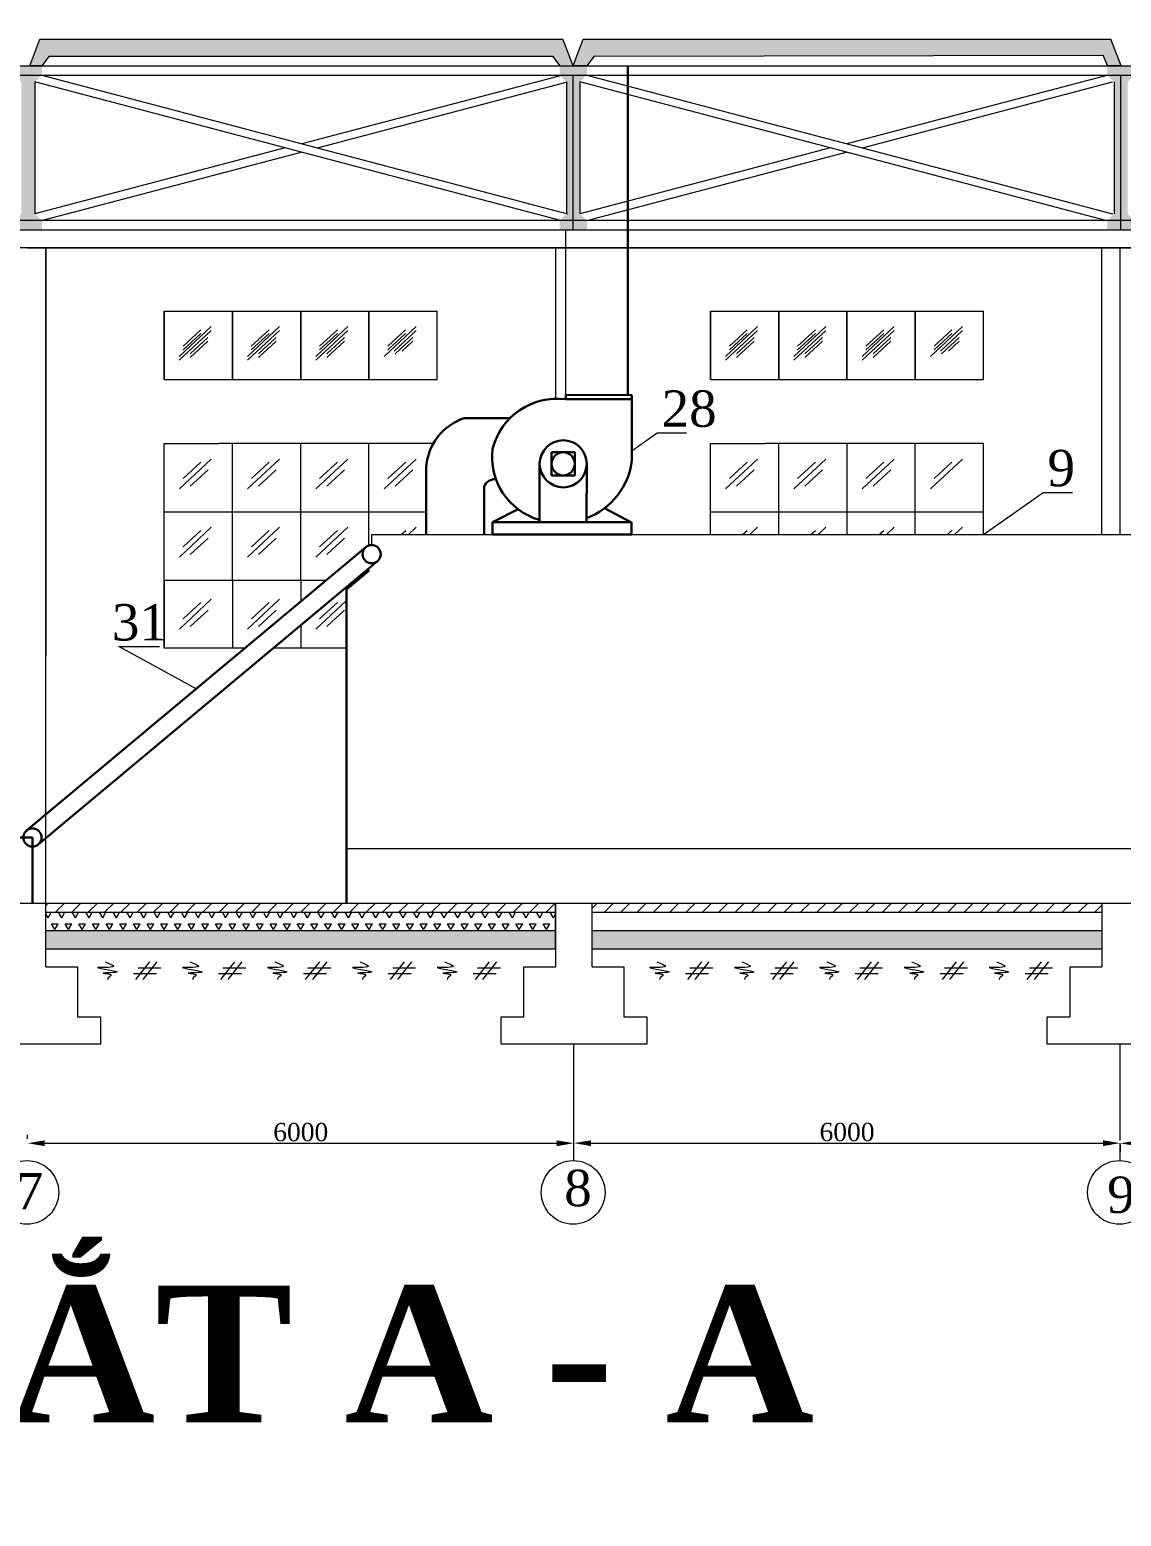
# Model space of a CAD drawing. Header units: inches. Extents: x -4475333 to 345677417, y -211198149 to 2125895.
# Drawn here: x -1936704 to -1924716, y 899148 to 915485 of the extents above; entities that cross this region are included whole.
import ezdxf

# ---------------------------------------------------------------- set-up
doc = ezdxf.new("R2010")
doc.units = ezdxf.units.IN
doc.header["$LTSCALE"] = 150
doc.header["$MEASUREMENT"] = 0
doc.linetypes.add('CENTER2', pattern=[1.125, 0.75, -0.125, 0.125, -0.125])
doc.linetypes.add('HIDDEN2', pattern=[4.7625, 3.175, -1.5875])
for name, color, linetype, lineweight in [('03 tbii', 3, 'Continuous', 50), ('coban', 153, 'Continuous', 50), ('cot', 2, 'Continuous', 50), ('Duong vien', 7, 'Continuous', 50), ('KHUNG BVE', 7, 'Continuous', 0), ('móng cột', 7, 'Continuous', 50), ('PHOI_CANH', 3, 'Continuous', 50), ('TH net dam', 7, 'Continuous', 30)]:
    doc.layers.add(name, color=color, linetype=linetype, lineweight=lineweight)
for name, color, linetype in [('dang', 2, 'Continuous'), ('duongtamchamgach', 50, 'Continuous'), ('MATCAT', 132, 'Continuous'), ('NET NHAP', 7, 'Continuous'), ('Net0.2', 4, 'Continuous'), ('netdut', 2, 'HIDDEN2'), ('Thiet bi', 7, 'Continuous'), ('tru', 7, 'Continuous')]:
    doc.layers.add(name, color=color, linetype=linetype)
doc.styles.add('1', font='times.ttf')
doc.styles.get("Standard").update_dxf_attribs({"font": 'times.ttf', "height": 100})
doc.dimstyles.new('75', dxfattribs={"dimtxt": 200, "dimasz": 188, "dimexe": 94, "dimexo": 47, "dimgap": 20, "dimtad": 1, "dimtoh": 1, "dimdec": 0, "dimtxsty": '1', "dimcen": 2.5, "dimclrt": 256, "dimadec": 0, "dimazin": 0, "dimtfac": 1, "dimtdec": 0, "dimtix": 1, "dimtmove": 0, "dimatfit": 2, "dimfxl": 1, "dimlwd": 9, "dimlwe": 9, "dimarcsym": 0})
pattern_1 = [(0, (-2659278.374, 852424.489), (12.5, 25), [0, -25])]
pattern_2 = [(45, (-3375269.5799, 726526.24026), (-0.088388347648, 0.088388347648), [])]

# ---------------------------------------------------------------- blocks, each defined once
blk = doc.blocks.new('*D185')
at = {"layer": 'Defpoints', "color": 0, "lineweight": 0, "ltscale": 3, "transparency": 16777216}
for p in [(-1936728, 903248), (-1930728, 903248), (-1930728, 903248)]:
    blk.add_point(p, dxfattribs=at)
at = {"layer": 'NET NHAP', "color": 0, "lineweight": 9, "ltscale": 3, "transparency": 16777216}
for p, q in [((-1936728, 903295), (-1936728, 903342)), ((-1936540, 903248), (-1930916, 903248)), ((-1930728, 903295), (-1930728, 903342))]:
    blk.add_line(p, q, dxfattribs=at)
at = {"layer": 'NET NHAP', "color": 0, "lineweight": 0, "ltscale": 3, "transparency": 16777216}
for points in [[(-1936540, 903279), (-1936540, 903216), (-1936728, 903248)], [(-1930916, 903279), (-1930916, 903216), (-1930728, 903248)]]:
    blk.add_solid(points, dxfattribs=at)
at = {"layer": 'NET NHAP', "lineweight": 13, "ltscale": 3, "transparency": 16777216, "insert": (-1933728, 903369), "char_height": 200, "attachment_point": 5, "style": '1'}
blk.add_mtext('6000', dxfattribs=at)
blk = doc.blocks.new('*D186')
at = {"layer": 'Defpoints', "color": 0, "lineweight": 0, "ltscale": 3, "transparency": 16777216}
for p in [(-1930728, 903249), (-1924728, 903249), (-1924728, 903249)]:
    blk.add_point(p, dxfattribs=at)
at = {"layer": 'NET NHAP', "color": 0, "lineweight": 9, "ltscale": 3, "transparency": 16777216}
for p, q in [((-1930728, 903296), (-1930728, 903343)), ((-1930540, 903249), (-1924916, 903249)), ((-1924728, 903296), (-1924728, 903343))]:
    blk.add_line(p, q, dxfattribs=at)
at = {"layer": 'NET NHAP', "color": 0, "lineweight": 0, "ltscale": 3, "transparency": 16777216}
for points in [[(-1930540, 903280), (-1930540, 903217), (-1930728, 903249)], [(-1924916, 903280), (-1924916, 903217), (-1924728, 903249)]]:
    blk.add_solid(points, dxfattribs=at)
at = {"layer": 'NET NHAP', "lineweight": 13, "ltscale": 3, "transparency": 16777216, "insert": (-1927728, 903370), "char_height": 200, "attachment_point": 5, "style": '1'}
blk.add_mtext('6000', dxfattribs=at)
blk = doc.blocks.new('*D187')
at = {"layer": 'Defpoints', "color": 0, "lineweight": 0, "ltscale": 3, "transparency": 16777216}
for p in [(-1924728, 903279), (-1918728, 903279), (-1918728, 903247)]:
    blk.add_point(p, dxfattribs=at)
at = {"layer": 'NET NHAP', "color": 0, "lineweight": 9, "ltscale": 3, "transparency": 16777216}
for p, q in [((-1924540, 903247), (-1918916, 903247)), ((-1924728, 903232), (-1924728, 903153)), ((-1918728, 903232), (-1918728, 903153))]:
    blk.add_line(p, q, dxfattribs=at)
at = {"layer": 'NET NHAP', "color": 0, "lineweight": 0, "ltscale": 3, "transparency": 16777216}
for points in [[(-1924540, 903279), (-1924540, 903216), (-1924728, 903247)], [(-1918916, 903279), (-1918916, 903216), (-1918728, 903247)]]:
    blk.add_solid(points, dxfattribs=at)
at = {"layer": 'NET NHAP', "lineweight": 13, "ltscale": 3, "transparency": 16777216, "insert": (-1921728, 903369), "char_height": 200, "attachment_point": 5, "style": '1'}
blk.add_mtext('6000', dxfattribs=at)
blk = doc.blocks.new('utjjrtjtr')
at = {"layer": 'PHOI_CANH', "color": 252, "lineweight": 9}
for p, q in [((4094925, 1559965), (4094925, 1559215)), ((4094925, 1559215), (4094925, 1559965)), ((4094925, 1559965), (4097925, 1559965)), ((4094925, 1559965), (4094925, 1559215)), ((4094925, 1559965), (4097925, 1559965)), ((4094925, 1559965), (4097925, 1559965)), ((4095675, 1559215), (4095675, 1559965)), ((4095675, 1559965), (4095675, 1559215)), ((4096425, 1559215), (4096425, 1559965)), ((4096425, 1559965), (4096425, 1559215)), ((4097175, 1559215), (4097175, 1559965)), ((4097175, 1559965), (4097175, 1559215)), ((4097925, 1559215), (4097925, 1559965)), ((4095092, 1559468), (4095443, 1559795)), ((4095092, 1559468), (4095443, 1559795)), ((4095842, 1559468), (4096193, 1559795)), ((4095842, 1559468), (4096193, 1559795)), ((4096592, 1559468), (4096943, 1559795)), ((4096592, 1559468), (4096943, 1559795)), ((4097342, 1559468), (4097693, 1559795)), ((4097342, 1559468), (4097693, 1559795)), ((4095092, 1559426), (4095443, 1559754)), ((4095092, 1559426), (4095443, 1559754)), ((4095133, 1559580), (4095328, 1559760)), ((4095133, 1559580), (4095328, 1559760)), ((4095133, 1559539), (4095328, 1559719)), ((4095133, 1559539), (4095328, 1559719)), ((4095212, 1559496), (4095407, 1559677)), ((4095212, 1559496), (4095407, 1559677)), ((4095212, 1559455), (4095407, 1559636)), ((4095212, 1559455), (4095407, 1559636)), ((4095842, 1559426), (4096193, 1559754)), ((4095842, 1559426), (4096193, 1559754)), ((4095883, 1559580), (4096078, 1559760)), ((4095883, 1559580), (4096078, 1559760)), ((4095883, 1559539), (4096078, 1559719)), ((4095883, 1559539), (4096078, 1559719)), ((4095962, 1559496), (4096157, 1559677)), ((4095962, 1559496), (4096157, 1559677)), ((4095962, 1559455), (4096157, 1559636)), ((4095962, 1559455), (4096157, 1559636)), ((4096592, 1559426), (4096943, 1559754)), ((4096592, 1559426), (4096943, 1559754)), ((4096633, 1559580), (4096828, 1559760)), ((4096633, 1559580), (4096828, 1559760)), ((4096633, 1559539), (4096828, 1559719)), ((4096633, 1559539), (4096828, 1559719)), ((4096712, 1559496), (4096907, 1559677)), ((4096712, 1559496), (4096907, 1559677)), ((4096712, 1559455), (4096907, 1559636)), ((4096712, 1559455), (4096907, 1559636)), ((4097383, 1559580), (4097578, 1559760)), ((4097383, 1559580), (4097578, 1559760)), ((4097383, 1559539), (4097578, 1559719)), ((4097383, 1559539), (4097578, 1559719)), ((4097451, 1559527), (4097693, 1559754)), ((4097451, 1559527), (4097693, 1559754)), ((4097462, 1559496), (4097657, 1559677)), ((4097462, 1559496), (4097657, 1559677)), ((4097540, 1559527), (4097657, 1559636)), ((4097540, 1559527), (4097657, 1559636)), ((4094925, 1559215), (4097883, 1559215)), ((4094925, 1559215), (4097925, 1559215)), ((4094925, 1559215), (4097883, 1559215)), ((4097883, 1559215), (4097925, 1559215)), ((4097883, 1559215), (4097925, 1559215))]:
    blk.add_line(p, q, dxfattribs=at)

msp = doc.modelspace()

# ---------------------------------------------------------------- hatches: boundary and pattern name
at = {"layer": 'dang', "lineweight": 9}
for points in [[(-1936871.4, 913286.8), (-1936571.4, 913286.8), (-1936571.4, 913386.8), (-1936646.4, 913461.8), (-1936646.4, 914911.7), (-1936571.4, 914986.8), (-1936571.4, 915086.8), (-1936871.4, 915086.8), (-1936871.4, 914986.8), (-1936796.4, 914911.7), (-1936796.4, 913461.8), (-1936871.4, 913386.8)], [(-1930885.4, 913286.8), (-1930585.4, 913286.8), (-1930585.4, 913386.8), (-1930660.4, 913461.8), (-1930660.4, 914911.7), (-1930585.4, 914986.8), (-1930585.4, 915086.8), (-1930885.4, 915086.8), (-1930885.4, 914986.8), (-1930810.4, 914911.7), (-1930810.4, 913461.8), (-1930885.4, 913386.8)], [(-1924870.9, 913286.8), (-1924570.9, 913286.8), (-1924570.9, 913386.8), (-1924645.9, 913461.8), (-1924645.9, 914911.6), (-1924570.9, 914986.8), (-1924570.9, 915086.8), (-1924870.9, 915086.8), (-1924870.9, 914986.8), (-1924795.9, 914911.6), (-1924795.9, 913461.8), (-1924870.9, 913386.8)]]:
    msp.add_hatch(color=256, dxfattribs=at).paths.add_polyline_path(points)
at = {"layer": 'netdut', "linetype": 'ByBlock', "lineweight": 9, "ltscale": 10}
h = msp.add_hatch(dxfattribs=at)
h.set_pattern_fill('TRIANG', color=0, scale=400, style=0)
h.set_pattern_definition([(60, (-5915778.3, -582842.6), (-75, 129.9038105), [75, -75]), (120, (-5915778.3, -582842.6), (-150, 8e-08), [75, -75]), (0, (-5915815.8, -582777.65), (75, 129.9038104), [75, -75])])
h.paths.add_polyline_path([(-1930928.5, 905786.8), (-1936528.6, 905786.8), (-1936528.6, 905587), (-1930928.5, 905587.1)])
h = msp.add_hatch(dxfattribs=at)
h.set_pattern_fill('DOTS', color=4, scale=400, style=0)
h.set_pattern_definition(pattern_1)
h.paths.add_polyline_path([(-1930928.5, 905587.1), (-1930928.5, 905384.8), (-1936528.6, 905385.9), (-1936528.6, 905587)])
h = msp.add_hatch(dxfattribs=at)
h.set_pattern_fill('DOTS', color=4, scale=400, style=0)
h.set_pattern_definition(pattern_1)
edge = h.paths.add_edge_path()
edge.add_line((-1924928.5, 905587.2), (-1924928.5, 905386.9))
edge.add_line((-1930528.6, 905587.1), (-1924928.5, 905587.2))
edge.add_line((-1930528.6, 905384.8), (-1924928.5, 905383.7))
edge.add_line((-1930528.6, 905384.8), (-1930528.6, 905587.1))
at = {"layer": 'tru', "linetype": 'ByBlock', "lineweight": 9, "ltscale": 10}
h = msp.add_hatch(dxfattribs=at)
h.set_pattern_fill('ANSI31', color=5, style=0)
h.set_pattern_definition(pattern_2)
h.paths.add_polyline_path([(-1930964.3, 915193.9), (-1930883.1, 915086.8), (-1930736.6, 915086.8), (-1930735.6, 915089.5), (-1930848.1, 915382.5), (-1936594.8, 915382.5), (-1936704.4, 915086.8), (-1936571.6, 915086.8), (-1936492.3, 915193.9)])
h = msp.add_hatch(dxfattribs=at)
h.set_pattern_fill('ANSI31', color=5, style=0)
h.set_pattern_definition(pattern_2)
h.paths.add_polyline_path([(-1924829.9, 915382.5), (-1930627, 915382.5), (-1930735.6, 915089.5), (-1930734.6, 915086.8), (-1930586.1, 915086.8), (-1930506.8, 915193.9), (-1924914.1, 915206.2), (-1924868.3, 915086.8), (-1924716.4, 915086.8)])
h = msp.add_hatch(dxfattribs=at)
h.set_pattern_fill('ANSI31', color=5, scale=40, style=0)
h.set_pattern_definition([(45, (-3430444.04, 1115139.1), (-89.802561, 89.802561), [])])
h.paths.add_polyline_path([(-1930928.5, 905887), (-1936528.6, 905887), (-1936528.6, 905786.9), (-1930928.5, 905786.9)])
h = msp.add_hatch(dxfattribs=at)
h.set_pattern_fill('ANSI31', color=5, scale=40, style=0)
h.set_pattern_definition([(45, (-3466444.04, 1115139.1), (-89.802561, 89.802561), [])])
h.paths.add_polyline_path([(-1924928.5, 905887), (-1928288.2, 905887), (-1928288.2, 905886.1), (-1928388.2, 905886.1), (-1928388.2, 905887), (-1929853.1, 905887), (-1929853.1, 905886.1), (-1929953.1, 905886.1), (-1929953.1, 905887), (-1930195.6, 905887), (-1930195.6, 905886.1), (-1930528.6, 905886.1), (-1930528.6, 905786.9), (-1924928.5, 905786.9)])

# ---------------------------------------------------------------- linework, layer by layer
at = {"layer": '03 tbii', "lineweight": 18}
for p, q in [((-1972728.5, 905887), (-1906728.3, 905887)), ((-1932149.4, 905887), (-1931699.4, 905887))]:
    msp.add_line(p, q, dxfattribs=at)
at = {"layer": 'coban', "lineweight": 18}
msp.add_line((-1932527.5, 905889), (-1932527.5, 905889), dxfattribs=at)
at = {"layer": 'cot', "lineweight": 18}
for p, q in [((-1930873.7, 913386.8), (-1936648.7, 914911.7)), ((-1936573.4, 914986.8), (-1930798.7, 913461.8)), ((-1930848.7, 914986.8), (-1933717.3, 914232.6)), ((-1933544, 914186.8), (-1930798.7, 914911.7)), ((-1924886.2, 913386.8), (-1930661.2, 914911.7)), ((-1930585.9, 914986.8), (-1924811.2, 913461.8)), ((-1924861.2, 914986.8), (-1927729.8, 914232.6)), ((-1927556.5, 914186.8), (-1924811.2, 914911.7)), ((-1933897.5, 914185.2), (-1936648.7, 913461.8)), ((-1927910, 914185.2), (-1930661.2, 913461.8)), ((-1936573.7, 913386.8), (-1933723.7, 914139.4)), ((-1930586.2, 913386.8), (-1927736.2, 914139.3))]:
    msp.add_line(p, q, dxfattribs=at)
at = {"layer": 'dang', "lineweight": 18}
for p, q in [((-1936646.4, 913461.8), (-1936646.4, 914911.7)), ((-1936646.4, 913461.8), (-1936646.4, 914911.7)), ((-1930810.4, 914911.7), (-1930810.4, 913461.8)), ((-1930810.4, 914911.7), (-1930810.4, 913461.8)), ((-1930660.4, 913461.8), (-1930660.4, 914911.7)), ((-1930660.4, 913461.8), (-1930660.4, 914911.7)), ((-1924795.9, 914911.6), (-1924795.9, 913461.8)), ((-1924795.9, 914911.6), (-1924795.9, 913461.8))]:
    msp.add_line(p, q, dxfattribs=at)
at = {"layer": 'Defpoints', "lineweight": 18}
for p, q in [((-1930735.4, 913286.8), (-1930735.4, 914986.8)), ((-1924720.9, 913286.8), (-1924720.9, 914986.8))]:
    msp.add_line(p, q, dxfattribs=at)
at = {"layer": 'Duong vien', "color": 7, "linetype": 'Continuous', "lineweight": 18, "ltscale": 10}
for p, q in [((-1930091, 910856.6), (-1929813.8, 911053.6)), ((-1929813.8, 911053.6), (-1929490.9, 911053.6)), ((-1926228.5, 909936.8), (-1925575.6, 910400.7)), ((-1925575.6, 910400.7), (-1925252.7, 910400.7)), ((-1934876.4, 908241.3), (-1935726.1, 908705.3)), ((-1935726.1, 908705.3), (-1935277.8, 908705.3))]:
    msp.add_line(p, q, dxfattribs=at)
at = {"layer": 'duongtamchamgach', "linetype": 'CENTER2', "lineweight": 15, "ltscale": 200}
msp.add_line((-1924728.5, 909936.8), (-1924728.5, 913086.8), dxfattribs=at)
at = {"layer": 'KHUNG BVE', "color": 3, "linetype": 'Continuous', "lineweight": 18, "ltscale": 10}
for p, q in [((-1942519.2, 915086.9), (-1901377.4, 915086.7)), ((-1942519.7, 914986.9), (-1901377.8, 914986.7)), ((-1936728.5, 913086.8), (-1930728.5, 913086.8)), ((-1936728.5, 913086.8), (-1936528.5, 913086.8)), ((-1930728.5, 913086.8), (-1930928.5, 913086.8)), ((-1930728.5, 913086.8), (-1924728.5, 913086.8)), ((-1930728.5, 913086.8), (-1930528.5, 913086.8)), ((-1924728.5, 913086.8), (-1924928.5, 913086.8)), ((-1924728.5, 913086.8), (-1918728.5, 913086.8)), ((-1924728.5, 913086.8), (-1924528.5, 913086.8)), ((-1930528.6, 905786.9), (-1924928.5, 905786.9))]:
    msp.add_line(p, q, dxfattribs=at)
at = {"layer": 'KHUNG BVE', "linetype": 'Continuous', "lineweight": 18, "ltscale": 10}
for p, q in [((-1901081.4, 913387), (-1972728.5, 913387)), ((-1972728.5, 913287), (-1901052.7, 913287)), ((-1906728.5, 913087), (-1972728.5, 913087)), ((-1936528.5, 913086.8), (-1936528.6, 908607)), ((-1936528.6, 905886.9), (-1936528.5, 913086.8)), ((-1930928.5, 913086.8), (-1930928.5, 911430.2)), ((-1924928.5, 909936.8), (-1924928.5, 913086.8)), ((-1924928.5, 909936.8), (-1924928.5, 913086.8)), ((-1930928.5, 905384.8), (-1930928.5, 905886.1)), ((-1930528.6, 905186.9), (-1930528.6, 905886.9)), ((-1924928.5, 905886.9), (-1924928.5, 905386.9)), ((-1936528.6, 905786.8), (-1930928.5, 905786.8)), ((-1930928.5, 905386.9), (-1930928.5, 905186.9)), ((-1924928.5, 905386.9), (-1924928.5, 905186.9)), ((-1936528.6, 905186.9), (-1936178.6, 905186.9)), ((-1936178.6, 905186.9), (-1936178.6, 904636.9)), ((-1931278.6, 904636.9), (-1931278.6, 905186.9)), ((-1931278.6, 905186.9), (-1930928.5, 905186.9)), ((-1930528.6, 905186.9), (-1930178.6, 905186.9)), ((-1930178.6, 905186.9), (-1930178.6, 904636.9)), ((-1925278.6, 904636.9), (-1925278.6, 905186.9)), ((-1925278.6, 905186.9), (-1924928.5, 905186.9)), ((-1936178.6, 904636.9), (-1935928.6, 904636.9)), ((-1935928.6, 904636.9), (-1935928.6, 904336.9)), ((-1931528.6, 904336.9), (-1931528.6, 904636.9)), ((-1931528.6, 904636.9), (-1931278.6, 904636.9)), ((-1930178.6, 904636.9), (-1929928.6, 904636.9)), ((-1929928.6, 904636.9), (-1929928.6, 904336.9)), ((-1925528.6, 904336.9), (-1925528.6, 904636.9)), ((-1925528.6, 904636.9), (-1925278.6, 904636.9)), ((-1935928.6, 904336.9), (-1937528.6, 904336.9)), ((-1929928.6, 904336.9), (-1931528.6, 904336.9)), ((-1923928.6, 904336.9), (-1925528.6, 904336.9))]:
    msp.add_line(p, q, dxfattribs=at)
at = {"layer": 'KHUNG BVE', "lineweight": 0}
for p, q in [((-1930817.6, 911470.8), (-1930817.6, 913287)), ((-1932949.8, 909936.8), (-1932949.8, 909836.8)), ((-1932949.8, 909936.8), (-1917424.8, 909936.8)), ((-1933224.8, 906486.8), (-1917424.8, 906486.8)), ((-1934564.5, 905886.8), (-1918974.5, 905886.8)), ((-1931855.5, 905886.8), (-1930365.5, 905886.8))]:
    msp.add_line(p, q, dxfattribs=at)
at = {"layer": 'KHUNG BVE', "color": 0, "linetype": 'Continuous', "lineweight": 18, "ltscale": 10}
for p, q in [((-1936528.6, 905186.9), (-1936528.6, 905886.9)), ((-1936528.6, 905385.9), (-1930928.5, 905384.8)), ((-1930528.6, 905384.8), (-1924928.5, 905383.7))]:
    msp.add_line(p, q, dxfattribs=at)
at = {"layer": 'KHUNG BVE', "color": 2, "linetype": 'Continuous', "lineweight": 18, "ltscale": 10}
for p, q in [((-1936528.6, 905587), (-1930928.5, 905587.1)), ((-1930528.6, 905587.1), (-1924928.5, 905587.2))]:
    msp.add_line(p, q, dxfattribs=at)
at = {"layer": 'KHUNG BVE', "lineweight": 0}
msp.add_circle((-1916098.2, 889715.1), 188435.9, dxfattribs=at)
at = {"layer": 'MATCAT', "color": 3, "lineweight": 13, "ltscale": 3}
for p, q in [((-1930728.4, 903247.5), (-1930728.4, 904337.1)), ((-1924728.4, 903278.7), (-1924728.4, 904337.1))]:
    msp.add_line(p, q, dxfattribs=at)
at = {"layer": 'móng cột', "lineweight": 18}
msp.add_line((-1930928.5, 905886.9), (-1930928.5, 905386.9), dxfattribs=at)
at = {"layer": 'Net0.2', "lineweight": 18}
for p, q in [((-1935388.1, 905240.1), (-1935543.1, 905046.8)), ((-1935307.2, 905240.1), (-1935462.2, 905046.8)), ((-1934455.7, 905240.1), (-1934610.7, 905046.8)), ((-1934374.8, 905240.1), (-1934529.8, 905046.8)), ((-1933523.3, 905240.1), (-1933678.3, 905046.8)), ((-1933442.4, 905240.1), (-1933597.4, 905046.8)), ((-1932590.9, 905240.1), (-1932745.9, 905046.8)), ((-1932510, 905240.1), (-1932665, 905046.8)), ((-1931658.4, 905240.1), (-1931813.5, 905046.8)), ((-1931577.5, 905240.1), (-1931732.6, 905046.8)), ((-1929326.6, 905240.1), (-1929481.6, 905046.8)), ((-1929245.7, 905240.1), (-1929400.7, 905046.8)), ((-1928394.2, 905240.1), (-1928549.2, 905046.8)), ((-1928313.3, 905240.1), (-1928468.3, 905046.8)), ((-1927461.8, 905240.1), (-1927616.8, 905046.8)), ((-1927380.9, 905240.1), (-1927535.9, 905046.8)), ((-1926529.4, 905240.1), (-1926684.4, 905046.8)), ((-1926448.5, 905240.1), (-1926603.5, 905046.8)), ((-1925596.9, 905240.1), (-1925752, 905046.8)), ((-1925516, 905240.1), (-1925671.1, 905046.8)), ((-1935563.8, 905111.5), (-1935311.9, 905111.5)), ((-1935515.3, 905175.5), (-1935263.4, 905175.5)), ((-1934631.4, 905111.5), (-1934379.5, 905111.5)), ((-1934582.9, 905175.5), (-1934331, 905175.5)), ((-1933699, 905111.5), (-1933447, 905111.5)), ((-1933650.5, 905175.5), (-1933398.6, 905175.5)), ((-1932766.5, 905111.5), (-1932514.6, 905111.5)), ((-1932718.1, 905175.5), (-1932466.2, 905175.5)), ((-1931834.1, 905111.5), (-1931582.2, 905111.5)), ((-1931785.7, 905175.5), (-1931533.8, 905175.5)), ((-1929502.3, 905111.5), (-1929250.4, 905111.5)), ((-1929453.8, 905175.5), (-1929201.9, 905175.5)), ((-1928569.9, 905111.5), (-1928318, 905111.5)), ((-1928521.4, 905175.5), (-1928269.5, 905175.5)), ((-1927637.5, 905111.5), (-1927385.5, 905111.5)), ((-1927589, 905175.5), (-1927337.1, 905175.5)), ((-1926705, 905111.5), (-1926453.1, 905111.5)), ((-1926656.6, 905175.5), (-1926404.7, 905175.5)), ((-1925772.6, 905111.5), (-1925520.7, 905111.5)), ((-1925724.2, 905175.5), (-1925472.3, 905175.5))]:
    msp.add_line(p, q, dxfattribs=at)
for points in [[(-1935877.7, 905240.1), (-1935785, 905190), (-1935958.5, 905177.6), (-1935747.8, 905128), (-1935896.5, 905115.7), (-1935809.8, 905090.9), (-1935847, 905053.7), (-1935840.8, 905047.6)], [(-1934945.3, 905240.1), (-1934852.6, 905190), (-1935026.1, 905177.6), (-1934815.4, 905128), (-1934964.1, 905115.7), (-1934877.4, 905090.9), (-1934914.5, 905053.7), (-1934908.3, 905047.6)], [(-1934012.8, 905240.1), (-1933920.1, 905190), (-1934093.7, 905177.6), (-1933883, 905128), (-1934031.7, 905115.7), (-1933944.9, 905090.9), (-1933982.1, 905053.7), (-1933975.9, 905047.6)], [(-1933080.4, 905240.1), (-1932987.7, 905190), (-1933161.3, 905177.6), (-1932950.5, 905128), (-1933099.3, 905115.7), (-1933012.5, 905090.9), (-1933049.7, 905053.7), (-1933043.5, 905047.6)], [(-1932148, 905240.1), (-1932055.3, 905190), (-1932228.9, 905177.6), (-1932018.1, 905128), (-1932166.9, 905115.7), (-1932080.1, 905090.9), (-1932117.3, 905053.7), (-1932111.1, 905047.6)], [(-1929816.2, 905240.1), (-1929723.5, 905190), (-1929897, 905177.6), (-1929686.3, 905128), (-1929835, 905115.7), (-1929748.3, 905090.9), (-1929785.5, 905053.7), (-1929779.3, 905047.6)], [(-1928883.8, 905240.1), (-1928791.1, 905190), (-1928964.6, 905177.6), (-1928753.9, 905128), (-1928902.6, 905115.7), (-1928815.9, 905090.9), (-1928853, 905053.7), (-1928846.8, 905047.6)], [(-1927951.3, 905240.1), (-1927858.6, 905190), (-1928032.2, 905177.6), (-1927821.5, 905128), (-1927970.2, 905115.7), (-1927883.4, 905090.9), (-1927920.6, 905053.7), (-1927914.4, 905047.6)], [(-1927018.9, 905240.1), (-1926926.2, 905190), (-1927099.8, 905177.6), (-1926889, 905128), (-1927037.8, 905115.7), (-1926951, 905090.9), (-1926988.2, 905053.7), (-1926982, 905047.6)], [(-1926086.5, 905240.1), (-1925993.8, 905190), (-1926167.4, 905177.6), (-1925956.6, 905128), (-1926105.4, 905115.7), (-1926018.6, 905090.9), (-1926055.8, 905053.7), (-1926049.6, 905047.6)]]:
    msp.add_spline(points, degree=3, dxfattribs=at)
at = {"layer": 'netdut', "color": 0, "linetype": 'ByBlock', "lineweight": 18, "ltscale": 10}
for p, q in [((-1936528.6, 905587), (-1936528.6, 905786.9)), ((-1930928.5, 905786.9), (-1930928.5, 905587.1)), ((-1930528.6, 905587.1), (-1930528.6, 905786.9)), ((-1930528.6, 905786.9), (-1924928.5, 905786.9)), ((-1924928.5, 905786.9), (-1924928.5, 905587.2))]:
    msp.add_line(p, q, dxfattribs=at)
at = {"layer": 'netdut', "color": 4, "linetype": 'ByBlock', "lineweight": 18, "ltscale": 10}
for p, q in [((-1936528.6, 905587), (-1930928.5, 905587.1)), ((-1936528.6, 905385.9), (-1936528.6, 905587)), ((-1930928.5, 905587.1), (-1930928.5, 905384.8)), ((-1930528.6, 905587.1), (-1924928.5, 905587.2)), ((-1930528.6, 905384.8), (-1930528.6, 905587.1)), ((-1924928.5, 905587.2), (-1924928.5, 905386.9))]:
    msp.add_line(p, q, dxfattribs=at)
at = {"layer": 'PHOI_CANH', "color": 252, "lineweight": 18}
for p, q in [((-1935228.5, 909437), (-1935228.5, 910937)), ((-1935228.5, 910937), (-1934628.5, 910937)), ((-1932272, 910937), (-1934628.5, 910937)), ((-1934478.5, 910687), (-1934478.5, 910937)), ((-1933728.5, 910687), (-1933728.5, 910937)), ((-1932978.5, 909817.5), (-1932978.5, 910937)), ((-1929228.5, 909936.8), (-1929228.5, 910937)), ((-1929228.5, 910937), (-1928628.5, 910937)), ((-1926228.5, 910937), (-1928628.5, 910937)), ((-1928478.5, 910687), (-1928478.5, 910937)), ((-1927728.5, 910687), (-1927728.5, 910937)), ((-1926978.5, 909936.8), (-1926978.5, 910937)), ((-1926228.5, 909936.8), (-1926228.5, 910937)), ((-1935061.4, 910439.7), (-1934710.4, 910766.9)), ((-1934311.4, 910439.7), (-1933960.4, 910766.9)), ((-1933561.4, 910439.7), (-1933210.4, 910766.9)), ((-1932811.4, 910439.7), (-1932460.4, 910766.9)), ((-1929061.4, 910439.7), (-1928710.4, 910766.9)), ((-1928311.4, 910439.7), (-1927960.4, 910766.9)), ((-1927561.4, 910439.7), (-1927210.4, 910766.9)), ((-1926811.4, 910439.7), (-1926460.4, 910766.9)), ((-1935020.6, 910551.9), (-1934825.6, 910732.4)), ((-1934941.4, 910468.4), (-1934746.4, 910648.9)), ((-1934478.5, 909437), (-1934478.5, 910687)), ((-1934270.6, 910551.9), (-1934075.6, 910732.4)), ((-1934191.4, 910468.4), (-1933996.4, 910648.9)), ((-1933728.5, 909437), (-1933728.5, 910687)), ((-1933520.6, 910551.9), (-1933325.6, 910732.4)), ((-1933441.4, 910468.4), (-1933246.4, 910648.9)), ((-1932770.6, 910551.9), (-1932575.6, 910732.4)), ((-1932691.4, 910468.4), (-1932496.4, 910648.9)), ((-1932691.4, 910468.4), (-1932496.4, 910648.9)), ((-1929020.6, 910551.9), (-1928825.6, 910732.4)), ((-1928941.4, 910468.4), (-1928746.4, 910648.9)), ((-1928478.5, 909936.8), (-1928478.5, 910687)), ((-1928270.6, 910551.9), (-1928075.6, 910732.4)), ((-1928191.4, 910468.4), (-1927996.4, 910648.9)), ((-1927728.5, 909936.8), (-1927728.5, 910687)), ((-1927520.6, 910551.9), (-1927325.6, 910732.4)), ((-1927441.4, 910468.4), (-1927246.4, 910648.9)), ((-1926770.6, 910551.9), (-1926575.6, 910732.4)), ((-1935228.5, 910187), (-1932349.8, 910187)), ((-1929228.5, 910187), (-1926228.5, 910187)), ((-1935228.5, 908687), (-1935228.5, 910070.4)), ((-1935061.4, 909689.7), (-1934710.4, 910016.9)), ((-1935061.4, 909689.7), (-1934710.4, 910016.9)), ((-1935020.6, 909801.9), (-1934825.6, 909982.4)), ((-1935020.6, 909801.9), (-1934825.6, 909982.4)), ((-1934311.4, 909689.7), (-1933960.4, 910016.9)), ((-1934311.4, 909689.7), (-1933960.4, 910016.9)), ((-1934270.6, 909801.9), (-1934075.6, 909982.4)), ((-1934270.6, 909801.9), (-1934075.6, 909982.4)), ((-1933561.4, 909689.7), (-1933210.4, 910016.9)), ((-1933561.4, 909689.7), (-1933210.4, 910016.9)), ((-1933520.6, 909801.9), (-1933325.6, 909982.4)), ((-1933520.6, 909801.9), (-1933325.6, 909982.4)), ((-1932624.9, 909936.8), (-1932575.6, 909982.4)), ((-1932624.9, 909936.8), (-1932575.6, 909982.4)), ((-1932546.4, 909936.8), (-1932460.4, 910016.9)), ((-1932546.4, 909936.8), (-1932460.4, 910016.9)), ((-1929228.5, 909936.8), (-1929228.5, 910070.4)), ((-1928874.9, 909936.8), (-1928825.6, 909982.4)), ((-1928874.9, 909936.8), (-1928825.6, 909982.4)), ((-1928796.4, 909936.8), (-1928710.4, 910016.9)), ((-1928796.4, 909936.8), (-1928710.4, 910016.9)), ((-1928124.9, 909936.8), (-1928075.6, 909982.4)), ((-1928124.9, 909936.8), (-1928075.6, 909982.4)), ((-1928046.4, 909936.8), (-1927960.4, 910016.9)), ((-1928046.4, 909936.8), (-1927960.4, 910016.9)), ((-1927374.9, 909936.8), (-1927325.6, 909982.4)), ((-1927374.9, 909936.8), (-1927325.6, 909982.4)), ((-1927296.4, 909936.8), (-1927210.4, 910016.9)), ((-1927296.4, 909936.8), (-1927210.4, 910016.9)), ((-1926624.9, 909936.8), (-1926575.6, 909982.4)), ((-1926624.9, 909936.8), (-1926575.6, 909982.4)), ((-1926546.4, 909936.8), (-1926460.4, 910016.9)), ((-1926546.4, 909936.8), (-1926460.4, 910016.9)), ((-1934941.4, 909718.4), (-1934746.4, 909898.9)), ((-1934941.4, 909718.4), (-1934746.4, 909898.9)), ((-1934191.4, 909718.4), (-1933996.4, 909898.9)), ((-1934191.4, 909718.4), (-1933996.4, 909898.9)), ((-1933441.4, 909718.4), (-1933246.4, 909898.9)), ((-1933441.4, 909718.4), (-1933246.4, 909898.9)), ((-1932978.5, 909538.6), (-1932978.5, 909567.4)), ((-1935228.5, 909437), (-1935228.5, 908687)), ((-1935228.5, 909437), (-1933446.3, 909437)), ((-1935228.5, 909437), (-1933446.3, 909437)), ((-1934478.5, 909437), (-1934478.5, 908687)), ((-1933728.5, 909437), (-1933728.5, 909201)), ((-1935061.4, 908898.4), (-1934710.4, 909225.6)), ((-1935061.4, 908898.4), (-1934710.4, 909225.6)), ((-1935020.6, 909010.7), (-1934825.6, 909191.2)), ((-1935020.6, 909010.7), (-1934825.6, 909191.2)), ((-1934311.4, 908898.4), (-1933960.4, 909225.6)), ((-1934311.4, 908898.4), (-1933960.4, 909225.6)), ((-1934270.6, 909010.7), (-1934075.6, 909191.2)), ((-1934270.6, 909010.7), (-1934075.6, 909191.2)), ((-1933561.4, 908898.4), (-1933224.8, 909212.2)), ((-1933561.4, 908898.4), (-1933224.8, 909212.2)), ((-1933520.6, 909010.7), (-1933325.6, 909191.2)), ((-1933520.6, 909010.7), (-1933325.6, 909191.2)), ((-1934941.4, 908927.1), (-1934746.4, 909107.6)), ((-1934941.4, 908927.1), (-1934746.4, 909107.6)), ((-1934191.4, 908927.1), (-1933996.4, 909107.6)), ((-1934191.4, 908927.1), (-1933996.4, 909107.6)), ((-1933441.4, 908927.1), (-1933246.4, 909107.6)), ((-1933441.4, 908927.1), (-1933246.4, 909107.6)), ((-1933728.5, 908940.3), (-1933728.5, 908687)), ((-1934343.3, 908687), (-1935228.5, 908687)), ((-1933224.8, 908687), (-1934031.5, 908687))]:
    msp.add_line(p, q, dxfattribs=at)
at = {"layer": 'TH net dam'}
for p, q in [((-1930137.2, 911470.4), (-1930136.4, 915086.8)), ((-1930091, 911470.3), (-1930817.6, 911471.4)), ((-1930817.6, 911470.8), (-1930817.6, 911425.5)), ((-1930817.6, 911425.5), (-1930091, 911425.5)), ((-1930091, 910755), (-1930091, 911469.8)), ((-1931429.1, 911215.6), (-1931932, 911216.1)), ((-1930718.7, 910841.2), (-1930972.7, 910841.2)), ((-1930972.7, 910841.2), (-1930972.7, 910587.2)), ((-1930718.7, 910587.2), (-1930718.7, 910841.2)), ((-1932349.8, 909936.8), (-1932349.8, 910670.2)), ((-1931104.3, 910714.2), (-1931105.2, 910073.9)), ((-1930972.7, 910587.2), (-1930718.7, 910587.2)), ((-1930587.2, 910714.2), (-1930588.1, 910073.1)), ((-1931714.8, 909936.8), (-1931714.8, 910459.7)), ((-1931579.8, 910543.9), (-1931615.7, 910543.9)), ((-1931620.4, 910074.6), (-1931341.4, 910215.1)), ((-1930101.8, 910074.6), (-1930390.2, 910227.3)), ((-1931620.4, 910074.6), (-1930096.4, 910072.4)), ((-1931620.4, 910074.6), (-1931620.4, 909937.5)), ((-1931620.4, 909937.5), (-1930091, 909937.5)), ((-1930096.4, 910072.4), (-1930096.4, 909937.5)), ((-1933013.9, 909798.5), (-1936738.9, 906684.1)), ((-1932885.6, 909645), (-1936610.6, 906530.6)), ((-1932974.8, 909541.8), (-1933224.8, 909332.7)), ((-1933224.8, 909332.7), (-1933224.8, 905886.8)), ((-1936674.8, 906607.4), (-1936824.8, 906607.4)), ((-1936674.8, 906607.4), (-1936674.8, 905887))]:
    msp.add_line(p, q, dxfattribs=at)
for centre, radius in [((-1930845.7, 910714.2), 258.5), ((-1930845.7, 910714.2), 127), ((-1932949.8, 909721.8), 100), ((-1936674.8, 906607.4), 100)]:
    msp.add_circle(centre, radius, dxfattribs=at)
for centre, radius, start, end in [((-1930910.9, 910697.9), 732.6, 82.68344, 165.58848), ((-1931741.9, 910637.8), 608.8, 108.20461, 176.94432), ((-1930910.8, 910786.8), 715.7, 172.50408, 254.24499), ((-1930865.2, 910845.3), 779.4, 290.82526, 353.34732), ((-1931597.8, 910422.4), 122.8, 81.59867, 162.29578), ((-1930865.2, 910845.3), 779.4, 261.39051, 261.87338)]:
    msp.add_arc(centre, radius, start, end, dxfattribs=at)
at = {"layer": 'Thiet bi', "color": 2, "linetype": 'ByBlock', "lineweight": 18, "ltscale": 10}
for p, q in [((-1930728.4, 903058.7), (-1930728.4, 903248.7)), ((-1924728.4, 903057.5), (-1924728.4, 903247.5))]:
    msp.add_line(p, q, dxfattribs=at)
for centre in [(-1936735.9, 902707.5), (-1930735.9, 902707.4), (-1924735.9, 902707.4)]:
    msp.add_circle(centre, 350.1, dxfattribs=at)
at = {"layer": 'tru', "color": 5, "linetype": 'ByBlock', "lineweight": 18, "ltscale": 10}
for p, q in [((-1936704.4, 915086.8), (-1936594.8, 915382.5)), ((-1936594.8, 915382.5), (-1930848.1, 915382.5)), ((-1930734.6, 915086.8), (-1930848.1, 915382.5)), ((-1930736.6, 915086.8), (-1930627, 915382.5)), ((-1930627, 915382.5), (-1924829.9, 915382.5)), ((-1924716.4, 915086.8), (-1924829.9, 915382.5)), ((-1936492.3, 915193.9), (-1936571.6, 915086.8)), ((-1936492.3, 915193.9), (-1930964.3, 915193.9)), ((-1930964.3, 915193.9), (-1930883.1, 915086.8)), ((-1930506.8, 915193.9), (-1930586.1, 915086.8)), ((-1930506.8, 915193.9), (-1924914.1, 915206.2)), ((-1924868.3, 915086.8), (-1924914.1, 915206.2)), ((-1936571.6, 915086.8), (-1936708.6, 915086.8)), ((-1930586.1, 915086.8), (-1930723.1, 915086.8)), ((-1924716.4, 915086.8), (-1924868.3, 915086.8))]:
    msp.add_line(p, q, dxfattribs=at)

# ---------------------------------------------------------------- block references
at = {"linetype": 'ByBlock'}
for p in [(-6030153.8, -647573.3), (-6024153.8, -647573.3)]:
    msp.add_blockref('utjjrtjtr', p, dxfattribs=at)

# ---------------------------------------------------------------- texts
at = {"color": 7, "linetype": 'ByBlock', "lineweight": 18, "char_height": 400, "width": 236.121, "attachment_point": 1}
for s, insert in [('28', (-1929764.3, 911521)), ('9', (-1925526.1, 910868.2)), ('31', (-1935802.2, 909172.7))]:
    msp.add_mtext(s, dxfattribs=dict(at, insert=insert))
at = {"layer": '03 tbii', "lineweight": 18, "insert": (-1936269.8, 900707.3), "char_height": 1500, "width": 57591.056, "attachment_point": 5, "line_spacing_factor": 1.5, "style": '1'}
msp.add_mtext('{\\fTimes New Roman|b1|i0|c0|p18;MẶT CẮT A - A}', dxfattribs=at)
at = {"layer": 'Thiet bi', "color": 2, "linetype": 'ByBlock', "lineweight": 18, "ltscale": 10, "char_height": 400, "width": 247.603, "attachment_point": 1}
for s, insert in [('7', (-1936857.8, 902921.4)), ('8', (-1930834.4, 902956.2)), ('9', (-1924871.4, 902882.4))]:
    msp.add_mtext(s, dxfattribs=dict(at, insert=insert))

# ---------------------------------------------------------------- dimensions: what is measured, and where the dimension line sits
at = {"layer": 'NET NHAP', "color": 0, "lineweight": 13, "ltscale": 3}
for base, p1, p2, picture, middle in [((-1930728.4, 903247.5), (-1936728.4, 903247.5), (-1930728.4, 903247.5), '*D185', (-1933728.4, 903369.3)), ((-1924728.4, 903248.7), (-1930728.4, 903248.7), (-1924728.4, 903248.7), '*D186', (-1927728.4, 903370.4)), ((-1918728.4, 903247.5), (-1924728.4, 903278.7), (-1918728.4, 903278.7), '*D187', (-1921728.4, 903369.2))]:
    dim = msp.add_linear_dim(base=base, p1=p1, p2=p2, dimstyle='75', dxfattribs=at)
    dim.commit()
    dim.dimension.update_dxf_attribs({"geometry": picture, "text_midpoint": middle})

doc.saveas('drawing.dxf')
